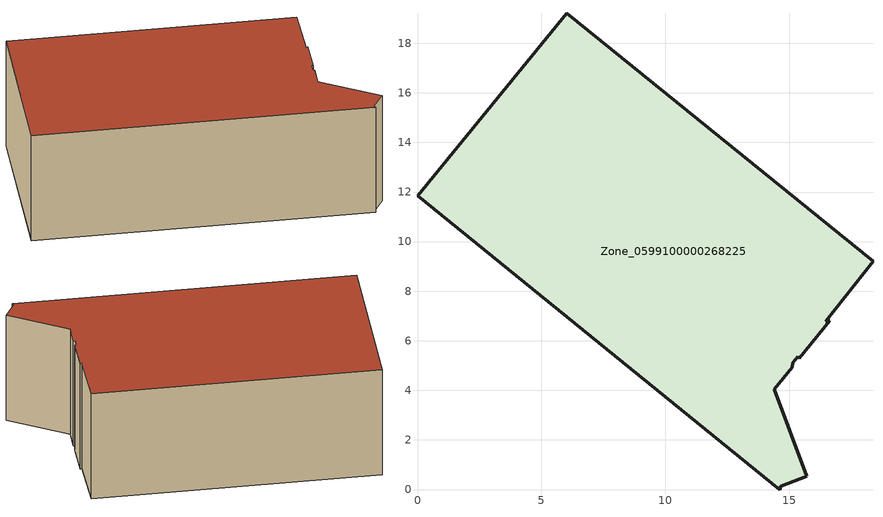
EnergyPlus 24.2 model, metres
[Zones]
Zone_0599100000268225
 floor ground (C_G): 15.13,5.1 15.11,4.92 14.4,4.05 15.7,0.54 14.66,0.14 14.61,0 0,11.85 6.03,19.2 18.37,9.2 16.46,6.78 16.62,6.8 15.4,5.29 15.33,5.36 z0
 wall outside (C_F): 6.03,19.2 0,11.85 14.61,0 14.66,0.14 15.7,0.54 14.4,4.05 15.11,4.92 15.13,5.1 15.33,5.36 15.4,5.29 16.62,6.8 16.46,6.78 18.37,9.2 6.03,19.2 z0:6.75
 roof outside (C_R): 15.11,4.92 15.13,5.1 15.33,5.36 15.4,5.29 16.62,6.8 16.46,6.78 18.37,9.2 6.03,19.2 0,11.85 14.61,0 14.66,0.14 15.7,0.54 14.4,4.05 z6.75
[BUILDING]
Pand.0599100000268225: North Axis=0; Terrain=City; Loads Convergence Tolerance Value=0.04; Temperature Convergence Tolerance Value=0.4; Solar Distribution=FullExterior; Maximum Number of Warmup Days=25; Minimum Number of Warmup Days=1
[Site:Location]
Rotterdam.The.Hague.AP_ZH_NLD Design_Conditions: Latitude=51.96; Longitude=4.45; Time Zone=1; Elevation=-4.5
[SITE:GROUNDTEMPERATURE:BUILDINGSURFACE]
18, 18, 18, 18, 18, 18, 18, 18, 18, 18, 18, 18
[MATERIAL] Thermal Absorptance=0.9; Solar Absorptance=0.7; Visible Absorptance=0.7
Name | Roughness | Thickness | Conductivity | Density | Specific Heat
G.D.1975-1991 | MediumSmooth | 0.15 | 0.288461 | 540 | 1210
F.D.1975-1991 | Rough | 0.3 | 0.230769 | 1920 | 840
R.D.1975-1991 | MediumRough | 0.2 | 0.153846 | 1500 | 1000
[CONSTRUCTION]
C_G: G.D.1975-1991
C_F: F.D.1975-1991
C_R: R.D.1975-1991
[ZONE]
Zone_0599100000268225: Type=1; Multiplier=1; Ceiling Height=Autocalculate; Volume=Autocalculate; Floor Area=autocalculate; Part of Total Floor Area=Yes
[ZONEINFILTRATION:DESIGNFLOWRATE]
Infil_Zone_0599100000268225: Zone or ZoneList or Space or SpaceList=Zone_0599100000268225; Schedule=AlwaysOn; Design Flow Rate Calculation Method=Flow/Area; Flow Rate per Floor Area=0.0042; Constant Term Coefficient=1; Temperature Term Coefficient=0; Velocity Term Coefficient=0; Velocity Squared Term Coefficient=0
[HVACTEMPLATE:ZONE:IDEALLOADSAIRSYSTEM]
Zone_0599100000268225: Maximum Heating Supply Air Temperature=50; Minimum Cooling Supply Air Temperature=13; Maximum Heating Supply Air Humidity Ratio=0.0156; Minimum Cooling Supply Air Humidity Ratio=0.0077; Heating Limit=NoLimit; Cooling Limit=NoLimit; Dehumidification Control Type=ConstantSensibleHeatRatio; Cooling Sensible Heat Ratio=0.7; Dehumidification Setpoint=60; Humidification Control Type=None; Humidification Setpoint=30; Outdoor Air Method=None; Outdoor Air Flow Rate per Person=0.00944; Outdoor Air Flow Rate per Zone Floor Area=0; Outdoor Air Flow Rate per Zone=0; Demand Controlled Ventilation Type=None; Outdoor Air Economizer Type=NoEconomizer; Heat Recovery Type=None; Sensible Heat Recovery Effectiveness=0.7; Latent Heat Recovery Effectiveness=0.65
[ZONECONTROL:THERMOSTAT]
ThermostatControl_Zone_0599100000268225: Zone or ZoneList=Zone_0599100000268225; Control Type Schedule=DualSetpointControlType; Control 1=Thermostat_Zone_0599100000268225; Temperature Difference Between Cutout And Setpoint=0
[THERMOSTATSETPOINT:DUALSETPOINT]
Thermostat_Zone_0599100000268225: Heating Setpoint Temperature Schedule=HeatingSetpoint_Zone_0599100000268225; Cooling Setpoint Temperature Schedule=CoolingSetpoint_Zone_0599100000268225
[SCHEDULE:COMPACT]
HeatingSetpoint_Zone_0599100000268225: Through: 12/31, For: AllDays, Until: 24:00, 21
CoolingSetpoint_Zone_0599100000268225: Through: 12/31, For: AllDays, Until: 24:00, 24
DualSetpointControlType: Through: 12/31, For: AllDays, Until: 24:00, 4
AlwaysOn: Through: 12/31, For: AllDays, Until: 24:00, 1
